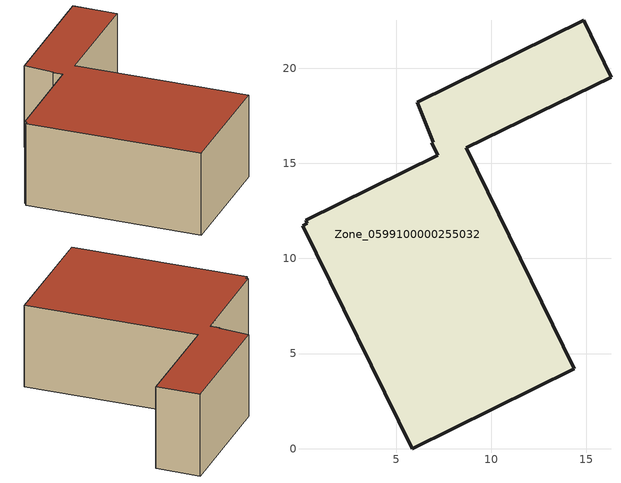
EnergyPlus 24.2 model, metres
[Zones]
Zone_0599100000255032
 floor ground (C_G): 8.68,15.81 14.37,4.19 5.84,0 0.08,11.72 0.33,11.85 0.26,12.01 7.18,15.43 6.86,16.09 6.94,16.11 6.11,18.22 14.86,22.52 16.3,19.54 z0
 wall outside (C_F): 0.08,11.72 5.84,0 14.37,4.19 8.68,15.81 16.3,19.54 14.86,22.52 6.11,18.22 6.94,16.11 6.86,16.09 7.18,15.43 0.26,12.01 0.33,11.85 0.08,11.72 z0:6.4
 roof outside (C_R): 6.94,16.11 6.86,16.09 7.18,15.43 0.26,12.01 0.33,11.85 0.08,11.72 5.84,0 14.37,4.19 8.68,15.81 16.3,19.54 14.86,22.52 6.11,18.22 z6.4
[BUILDING]
Pand.0599100000255032: North Axis=0; Terrain=City; Loads Convergence Tolerance Value=0.04; Temperature Convergence Tolerance Value=0.4; Solar Distribution=FullExterior; Maximum Number of Warmup Days=25; Minimum Number of Warmup Days=1
[Site:Location]
Rotterdam.The.Hague.AP_ZH_NLD Design_Conditions: Latitude=51.96; Longitude=4.45; Time Zone=1; Elevation=-4.5
[SITE:GROUNDTEMPERATURE:BUILDINGSURFACE]
18, 18, 18, 18, 18, 18, 18, 18, 18, 18, 18, 18
[MATERIAL] Thermal Absorptance=0.9; Solar Absorptance=0.7; Visible Absorptance=0.7
Name | Roughness | Thickness | Conductivity | Density | Specific Heat
G.D.1975-1991 | MediumSmooth | 0.15 | 0.288461 | 540 | 1210
F.D.1975-1991 | Rough | 0.3 | 0.230769 | 1920 | 840
R.D.1975-1991 | MediumRough | 0.2 | 0.153846 | 1500 | 1000
[CONSTRUCTION]
C_G: G.D.1975-1991
C_F: F.D.1975-1991
C_R: R.D.1975-1991
[ZONE]
Zone_0599100000255032: Type=1; Multiplier=1; Ceiling Height=Autocalculate; Volume=Autocalculate; Floor Area=autocalculate; Part of Total Floor Area=Yes
[ZONEINFILTRATION:DESIGNFLOWRATE]
Infil_Zone_0599100000255032: Zone or ZoneList or Space or SpaceList=Zone_0599100000255032; Schedule=AlwaysOn; Design Flow Rate Calculation Method=Flow/Area; Flow Rate per Floor Area=0.0042; Constant Term Coefficient=1; Temperature Term Coefficient=0; Velocity Term Coefficient=0; Velocity Squared Term Coefficient=0
[HVACTEMPLATE:ZONE:IDEALLOADSAIRSYSTEM]
Zone_0599100000255032: Maximum Heating Supply Air Temperature=50; Minimum Cooling Supply Air Temperature=13; Maximum Heating Supply Air Humidity Ratio=0.0156; Minimum Cooling Supply Air Humidity Ratio=0.0077; Heating Limit=NoLimit; Cooling Limit=NoLimit; Dehumidification Control Type=ConstantSensibleHeatRatio; Cooling Sensible Heat Ratio=0.7; Dehumidification Setpoint=60; Humidification Control Type=None; Humidification Setpoint=30; Outdoor Air Method=None; Outdoor Air Flow Rate per Person=0.00944; Outdoor Air Flow Rate per Zone Floor Area=0; Outdoor Air Flow Rate per Zone=0; Demand Controlled Ventilation Type=None; Outdoor Air Economizer Type=NoEconomizer; Heat Recovery Type=None; Sensible Heat Recovery Effectiveness=0.7; Latent Heat Recovery Effectiveness=0.65
[ZONECONTROL:THERMOSTAT]
ThermostatControl_Zone_0599100000255032: Zone or ZoneList=Zone_0599100000255032; Control Type Schedule=DualSetpointControlType; Control 1=Thermostat_Zone_0599100000255032; Temperature Difference Between Cutout And Setpoint=0
[THERMOSTATSETPOINT:DUALSETPOINT]
Thermostat_Zone_0599100000255032: Heating Setpoint Temperature Schedule=HeatingSetpoint_Zone_0599100000255032; Cooling Setpoint Temperature Schedule=CoolingSetpoint_Zone_0599100000255032
[SCHEDULE:COMPACT]
HeatingSetpoint_Zone_0599100000255032: Through: 12/31, For: AllDays, Until: 24:00, 21
CoolingSetpoint_Zone_0599100000255032: Through: 12/31, For: AllDays, Until: 24:00, 24
DualSetpointControlType: Through: 12/31, For: AllDays, Until: 24:00, 4
AlwaysOn: Through: 12/31, For: AllDays, Until: 24:00, 1
